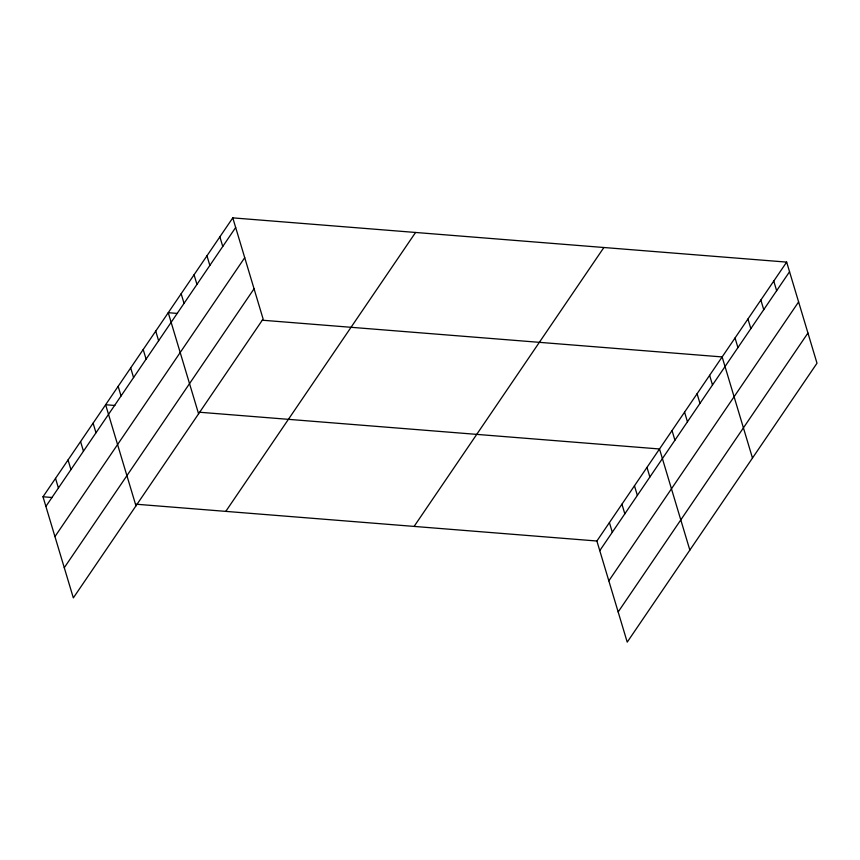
<?xml version="1.0" encoding="UTF-8"?>
<svg xmlns="http://www.w3.org/2000/svg" width="860" height="860" viewBox="0 0 860 860"><rect width="100%" height="100%" fill="white"/><g stroke="black" fill="none" stroke-linecap="round" stroke-linejoin="round"><path stroke-width="1.29" d="M232.78 217.87L263.117 318.985L73.337 597.893L43 496.779L232.78 217.87L786.663 262.106L817 363.221L627.22 642.13L596.883 541.015L786.663 262.106M45.892 506.411L235.661 227.502M54.943 536.597L244.724 257.688M64.274 567.707L254.055 288.788M225.782 511.377L415.563 232.469M414.101 526.417L603.881 247.508M599.775 550.647L789.555 271.728M608.837 580.833L798.607 301.925M618.168 611.944L807.938 333.024M177.525 313.438L168.248 312.696L198.585 413.81M262.289 320.21L722.142 356.932L752.478 458.047M114.896 405.479L105.63 404.738L135.966 505.852M199.671 412.252L659.512 448.974L689.849 550.088M43 496.779L52.266 497.521M135.719 504.186L596.883 541.015M773.763 281.069L776.644 290.702M760.853 300.033L763.745 309.664M747.953 319.006L750.834 328.627M735.042 337.969L737.934 347.601M709.618 375.347L712.499 384.968M697.084 393.751L699.976 403.383M684.56 412.155L687.452 421.787M672.036 430.57L674.928 440.202M646.989 467.388L649.88 477.01M634.465 485.792L637.357 495.424M621.941 504.196L624.822 513.828M609.417 522.611L612.298 532.232M219.87 236.833L222.761 246.465M206.97 255.796L209.851 265.428M194.059 274.77L196.951 284.391M181.159 293.733L184.051 303.365M155.725 331.111L158.616 340.732M143.201 349.515L146.093 359.147M130.677 367.919L133.569 377.551M118.153 386.333L121.045 395.965M93.106 423.152L95.987 432.773M80.571 441.556L83.463 451.188M68.047 459.96L70.939 469.592M55.524 478.375L58.416 487.996"/></g></svg>
